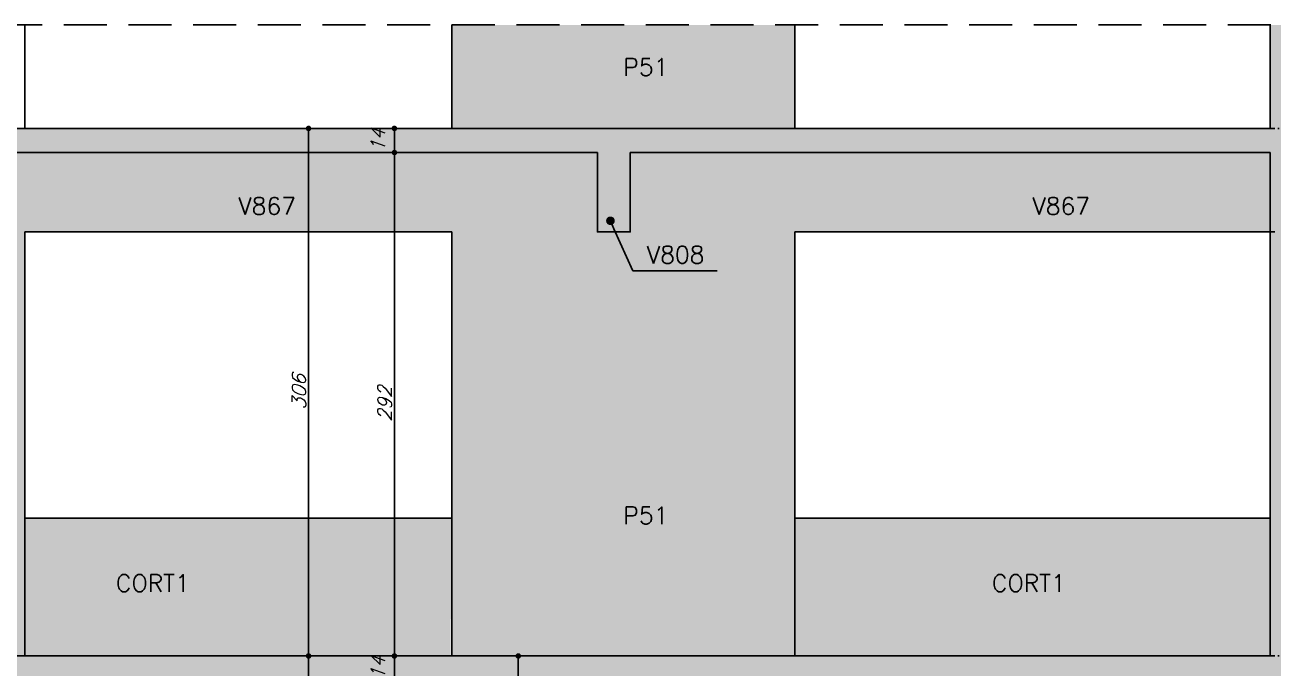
# Model space of a CAD drawing. Header units: millimetres. Extents: x 0 to 8720, y 0 to 4500.
# Drawn here: x 4696 to 5420, y 1852 to 2225 of the extents above; entities that cross this region are included whole.
import ezdxf
from ezdxf import colors
from ezdxf.entities.mleader import LeaderData, LeaderLine
from ezdxf.math import Vec2, Vec3

# ---------------------------------------------------------------- set-up
doc = ezdxf.new("R2010")
doc.units = ezdxf.units.MM
doc.header["$LTSCALE"] = 50
doc.linetypes.add('DASHED', pattern=[0.75, 0.5, -0.25])
doc.linetypes.add('DIVIDE2', pattern=[0.625, 0.25, -0.125, 0, -0.125, 0, -0.125])
for name, color, linetype in [('F-AUX', 2, 'Continuous'), ('F-AUX-RED', 1, 'Continuous'), ('F-CORTE', 4, 'Continuous'), ('F-COTAS', 106, 'Continuous'), ('F-EIXOS-DET', 1, 'Continuous'), ('F-SOLIDO-CORTE', 71, 'Continuous'), ('F-TEXTO-YELLOW', 2, 'Continuous'), ('F-VISTA', 2, 'Continuous'), ('F-VISTA SÓLIDO', 254, 'Continuous')]:
    doc.layers.add(name, color=color, linetype=linetype)
doc.styles.add('CP-TEXT-INCL', font='simplex.shx', dxfattribs={"oblique": 20})
doc.styles.add('MCP', font='simplex.shx')
doc.styles.get("Standard").update_dxf_attribs({"font": 'txt.shx'})
doc.dimstyles.new('CP-COTAS-50', dxfattribs={"dimscale": 0.64, "dimtxt": 12.5, "dimasz": 5, "dimexe": 5, "dimexo": 5, "dimgap": 2.5, "dimtad": 1, "dimdec": 1, "dimdsep": 46, "dimtxsty": 'CP-TEXT-INCL', "dimblk1": 'DOT', "dimblk2": 'DOT', "dimsah": 1, "dimcen": 9, "dimclrd": 256, "dimclre": 256, "dimclrt": 256, "dimadec": 0, "dimazin": 0, "dimtfac": 1, "dimtdec": 1, "dimtmove": 2, "dimatfit": 3, "dimldrblk": 'DOT', "dimfxl": 5, "dimtolj": 1, "dimarcsym": 0})

# ---------------------------------------------------------------- blocks, each defined once
blk = doc.blocks.new('_DOT')
at = {"color": 0, "linetype": 'ByBlock'}
blk.add_line((-0.5, 0), (-1, 0), dxfattribs=at)
at = {"color": 0, "linetype": 'ByBlock', "const_width": 0.5}
blk.add_lwpolyline([(-0.25, 0, 1), (0.25, 0, 1)], format="xyb", close=True, dxfattribs=at)
blk = doc.blocks.new('*D116')
at = {"layer": 'F-COTAS', "lineweight": -2, "transparency": 16777216}
for p, q in [((4918.77, 1858.99), (4906.83, 1858.99)), ((4910.03, 1848.19), (4910.03, 1855.79)), ((4922.74, 1844.99), (4906.83, 1844.99))]:
    blk.add_line(p, q, dxfattribs=at)
at = {"layer": 'F-COTAS', "lineweight": -2, "transparency": 16777216, "xscale": 3.2, "yscale": 3.2, "zscale": 3.2}
for p, rotation in [((4910.03, 1858.99), 90), ((4910.03, 1844.99), 270)]:
    blk.add_blockref('_DOT', p, dxfattribs=dict(at, rotation=rotation))
at = {"layer": 'F-COTAS', "transparency": 16777216, "insert": (4900.43, 1851.99), "char_height": 8, "attachment_point": 5, "rotation": 90, "style": 'CP-TEXT-INCL'}
blk.add_mtext('\\A1;14', dxfattribs=at)
blk = doc.blocks.new('*D117')
at = {"layer": 'F-COTAS', "lineweight": -2, "transparency": 16777216}
for p, q in [((4877.97, 1858.99), (4857.04, 1858.99)), ((4860.24, 1538.19), (4860.24, 1855.79)), ((4878.58, 1534.99), (4857.04, 1534.99))]:
    blk.add_line(p, q, dxfattribs=at)
at = {"layer": 'F-COTAS', "lineweight": -2, "transparency": 16777216, "xscale": 3.2, "yscale": 3.2, "zscale": 3.2}
for p, rotation in [((4860.24, 1858.99), 90), ((4860.24, 1534.99), 270)]:
    blk.add_blockref('_DOT', p, dxfattribs=dict(at, rotation=rotation))
at = {"layer": 'F-COTAS', "transparency": 16777216, "insert": (4854.64, 1696.99), "char_height": 8, "attachment_point": 5, "rotation": 90, "style": 'CP-TEXT-INCL'}
blk.add_mtext('\\A1;324', dxfattribs=at)
blk = doc.blocks.new('*D96')
at = {"layer": 'F-COTAS', "lineweight": -2, "transparency": 16777216}
for p, q in [((4923.39, 2150.99), (4906.83, 2150.99)), ((4910.03, 1862.19), (4910.03, 2147.79)), ((4923.39, 1858.99), (4906.83, 1858.99))]:
    blk.add_line(p, q, dxfattribs=at)
at = {"layer": 'F-COTAS', "lineweight": -2, "transparency": 16777216, "xscale": 3.2, "yscale": 3.2, "zscale": 3.2}
for p, rotation in [((4910.03, 2150.99), 90), ((4910.03, 1858.99), 270)]:
    blk.add_blockref('_DOT', p, dxfattribs=dict(at, rotation=rotation))
at = {"layer": 'F-COTAS', "transparency": 16777216, "insert": (4904.43, 2004.99), "char_height": 8, "attachment_point": 5, "rotation": 90, "style": 'CP-TEXT-INCL'}
blk.add_mtext('\\A1;292', dxfattribs=at)
blk = doc.blocks.new('*D102')
at = {"layer": 'F-COTAS', "lineweight": -2, "transparency": 16777216}
for p, q in [((4870.1, 2164.99), (4857.04, 2164.99)), ((4860.24, 1862.19), (4860.24, 2161.79)), ((4870.1, 1858.99), (4857.04, 1858.99))]:
    blk.add_line(p, q, dxfattribs=at)
at = {"layer": 'F-COTAS', "lineweight": -2, "transparency": 16777216, "xscale": 3.2, "yscale": 3.2, "zscale": 3.2}
for p, rotation in [((4860.24, 2164.99), 90), ((4860.24, 1858.99), 270)]:
    blk.add_blockref('_DOT', p, dxfattribs=dict(at, rotation=rotation))
at = {"layer": 'F-COTAS', "transparency": 16777216, "insert": (4854.64, 2011.99), "char_height": 8, "attachment_point": 5, "rotation": 90, "style": 'CP-TEXT-INCL'}
blk.add_mtext('\\A1;306', dxfattribs=at)
blk = doc.blocks.new('*D103')
at = {"layer": 'F-COTAS', "lineweight": -2, "transparency": 16777216}
for p, q in [((4920.77, 2164.99), (4906.83, 2164.99)), ((4910.03, 2154.19), (4910.03, 2161.79)), ((4920.77, 2150.99), (4906.83, 2150.99))]:
    blk.add_line(p, q, dxfattribs=at)
at = {"layer": 'F-COTAS', "lineweight": -2, "transparency": 16777216, "xscale": 3.2, "yscale": 3.2, "zscale": 3.2}
for p, rotation in [((4910.03, 2164.99), 90), ((4910.03, 2150.99), 270)]:
    blk.add_blockref('_DOT', p, dxfattribs=dict(at, rotation=rotation))
at = {"layer": 'F-COTAS', "transparency": 16777216, "insert": (4900.43, 2157.99), "char_height": 8, "attachment_point": 5, "rotation": 90, "style": 'CP-TEXT-INCL'}
blk.add_mtext('\\A1;14', dxfattribs=at)
blk = doc.blocks.new('*D143')
at = {"layer": 'F-COTAS', "lineweight": -2, "transparency": 16777216}
blk.add_line((4981.87, 1707.19), (4981.87, 1855.79), dxfattribs=at)
at = {"layer": 'F-COTAS', "lineweight": -2, "transparency": 16777216, "xscale": 3.2, "yscale": 3.2, "zscale": 3.2}
for p, rotation in [((4981.87, 1858.99), 90), ((4981.87, 1703.99), 270)]:
    blk.add_blockref('_DOT', p, dxfattribs=dict(at, rotation=rotation))
at = {"layer": 'F-COTAS', "transparency": 16777216, "insert": (4976.27, 1781.49), "char_height": 8, "attachment_point": 5, "rotation": 90, "style": 'CP-TEXT-INCL'}
blk.add_mtext('\\A1;155', dxfattribs=at)

msp = doc.modelspace()

# ---------------------------------------------------------------- hatches: boundary and pattern name
at = {"layer": 'F-SOLIDO-CORTE'}
h = msp.add_hatch(color=256, dxfattribs=at)
h.dxf.hatch_style = 1
h.paths.add_polyline_path([(4211.78, 2142.99), (4261.78, 2142.99), (4261.78, 2142.99), (4509.52, 2142.99), (4552.78, 2142.99), (4552.78, 2104.99), (4555.56, 2104.99), (4571.78, 2104.99), (4571.78, 2113.77), (4571.78, 2150.99), (4638.51, 2150.99), (4744.37, 2150.99), (5027.78, 2150.99), (5027.78, 2104.99), (5030.56, 2104.99), (5046.78, 2104.99), (5046.78, 2113.77), (5046.78, 2150.99), (5363.5, 2150.99), (5417.78, 2150.99), (5417.78, 2104.99), (5420.56, 2104.99), (5436.78, 2104.99), (5436.78, 2113.77), (5436.78, 2150.99), (5487.05, 2150.99), (5640.71, 2150.99), (5895.3, 2150.99), (5907.64, 2150.99), (5916.28, 2150.99), (5916.28, 2094.99), (5935.28, 2094.99), (5935.28, 2105.8), (5935.28, 2140.99), (6000.18, 2140.99), (6041.63, 2140.99), (6211.51, 2140.99), (6355.78, 2140.99), (6355.78, 2094.99), (6368.13, 2094.99), (6435.78, 2094.99), (6435.78, 2104.25), (6435.78, 2140.99), (6818.03, 2140.99), (6854.99, 2140.99), (6867.34, 2140.99), (6887.78, 2140.99), (6887.78, 2094.99), (6906.78, 2094.99), (6906.78, 2104.25), (6906.78, 2154.99), (6903.85, 2154.99), (6887.78, 2154.99), (6867.34, 2154.99), (6854.99, 2154.99), (6826.78, 2154.99), (6807.78, 2154.99), (6435.78, 2154.99), (6368.13, 2154.99), (6355.78, 2154.99), (6211.51, 2154.99), (6186.78, 2154.99), (6167.78, 2154.99), (6041.63, 2154.99), (6000.18, 2154.99), (5935.28, 2154.99), (5935.28, 2164.99), (5932.35, 2164.99), (5916.28, 2164.99), (5907.64, 2164.99), (5895.3, 2164.99), (5640.71, 2164.99), (5487.05, 2164.99), (5436.78, 2164.99), (5420.56, 2164.99), (5417.78, 2164.99), (5363.5, 2164.99), (5046.78, 2164.99), (5030.56, 2164.99), (5027.78, 2164.99), (4744.37, 2164.99), (4638.51, 2164.99), (4571.78, 2164.99), (4552.78, 2164.99), (4552.78, 2154.99), (4510.2, 2154.99), (4261.78, 2154.99), (4261.78, 2164.99), (4211.78, 2164.99)])
h.paths.add_polyline_path([(4261.78, 2082.99), (4211.78, 2082.99), (4211.78, 1817.61), (4211.78, 1534.99), (4211.78, 1496.54), (4211.78, 1228.99), (4211.78, 920.54), (4211.78, 652.99), (4211.78, 444.68), (4211.78, 179.99), (4261.78, 179.99), (4261.78, 555.3), (4261.78, 617.99), (4282.21, 617.99), (4291.78, 617.99), (4291.78, 643.11), (4291.78, 652.99), (4282.21, 652.99), (4261.78, 652.99), (4261.78, 691.44), (4261.78, 1228.99), (4261.78, 1267.44), (4261.78, 1318.99), (4261.78, 1499.99), (4266.48, 1499.99), (4269.9, 1499.99), (4272.5, 1499.99), (4276.14, 1499.99), (4286.38, 1499.99), (4286.38, 1515.23), (4286.38, 1524.99), (4286.38, 1534.99), (4276.14, 1534.99), (4261.78, 1534.99), (4261.78, 1576.37), (4261.78, 1844.99), (4461.85, 1844.99), (4505.86, 1844.99), (4515.22, 1844.99), (4622.78, 1844.99), (4622.78, 1818.99), (4627.03, 1818.99), (4651.78, 1818.99), (4651.78, 1824.84), (4651.78, 1844.99), (4701.9, 1844.99), (4739.46, 1844.99), (5022.88, 1844.99), (5027.78, 1844.99), (5027.78, 1798.99), (5030.56, 1798.99), (5046.78, 1798.99), (5046.78, 1807.77), (5046.78, 1844.99), (5101.07, 1844.99), (5417.78, 1844.99), (5417.78, 1798.99), (5420.56, 1798.99), (5436.78, 1798.99), (5436.78, 1807.77), (5436.78, 1844.99), (5590.44, 1844.99), (5778.86, 1844.99), (5831.87, 1844.99), (5841.28, 1844.99), (5841.28, 1798.99), (5844.22, 1798.99), (5860.28, 1798.99), (5860.28, 1808.25), (5860.28, 1846.99), (5969.13, 1846.99), (6139.01, 1846.99), (6305.11, 1846.99), (6381.58, 1846.99), (6386.28, 1846.99), (6386.28, 1798.99), (6389.22, 1798.99), (6405.28, 1798.99), (6405.28, 1808.25), (6405.28, 1846.99), (6576.96, 1846.99), (6581.66, 1846.99), (6608.28, 1846.99), (6608.28, 1798.99), (6627.28, 1798.99), (6627.28, 1808.25), (6627.28, 1831.99), (6727.83, 1831.99), (6735.24, 1831.99), (6747.59, 1831.99), (6752.37, 1831.99), (6786.28, 1831.99), (6789.22, 1831.99), (6805.28, 1831.99), (6805.28, 1841.25), (6805.28, 1891.99), (6786.28, 1891.99), (6786.28, 1882.73), (6786.28, 1843.99), (6752.37, 1843.99), (6747.59, 1843.99), (6735.24, 1843.99), (6727.83, 1843.99), (6627.28, 1843.99), (6627.28, 1858.99), (6624.35, 1858.99), (6608.28, 1858.99), (6581.66, 1858.99), (6576.96, 1858.99), (6405.28, 1858.99), (6389.22, 1858.99), (6386.28, 1858.99), (6381.58, 1858.99), (6305.11, 1858.99), (6139.01, 1858.99), (5969.13, 1858.99), (5860.28, 1858.99), (5844.22, 1858.99), (5841.28, 1858.99), (5831.87, 1858.99), (5778.86, 1858.99), (5590.44, 1858.99), (5436.78, 1858.99), (5420.56, 1858.99), (5417.78, 1858.99), (5101.07, 1858.99), (5046.78, 1858.99), (5030.56, 1858.99), (5027.78, 1858.99), (5022.88, 1858.99), (4739.46, 1858.99), (4701.9, 1858.99), (4651.78, 1858.99), (4627.03, 1858.99), (4622.78, 1858.99), (4515.22, 1858.99), (4505.86, 1858.99), (4462.4, 1858.99), (4261.78, 1858.99)])
at = {"layer": 'F-VISTA SÓLIDO'}
h = msp.add_hatch(color=256, dxfattribs=at)
h.dxf.hatch_style = 1
h.paths.add_polyline_path([(5142.28, 2224.99), (4943.28, 2224.99), (4943.28, 2164.99), (5027.78, 2164.99), (5030.56, 2164.99), (5046.78, 2164.99), (5142.28, 2164.99)])
h = msp.add_hatch(color=256, dxfattribs=at)
h.dxf.hatch_style = 1
h.paths.add_polyline_path([(5616.78, 2224.99), (5417.78, 2224.99), (5417.78, 2164.99), (5417.78, 2164.99), (5420.56, 2164.99), (5436.78, 2164.99), (5487.05, 2164.99), (5616.78, 2164.99)])
h = msp.add_hatch(color=256, dxfattribs=at)
h.dxf.hatch_style = 1
h.paths.add_polyline_path([(5142.28, 2104.99), (5417.78, 2104.99), (5417.78, 2150.99), (5363.5, 2150.99), (5046.78, 2150.99), (5046.78, 2113.77), (5046.78, 2104.99), (5030.56, 2104.99), (5027.78, 2104.99), (5027.78, 2150.99), (4744.37, 2150.99), (4638.51, 2150.99), (4571.78, 2150.99), (4571.78, 2113.77), (4571.78, 2104.99), (4555.56, 2104.99), (4552.78, 2104.99), (4552.78, 2142.99), (4510.2, 2142.99), (4509.52, 2142.99), (4261.78, 2142.99), (4261.78, 2104.99), (4496.78, 2104.99), (4496.78, 1858.99), (4505.86, 1858.99), (4515.22, 1858.99), (4622.78, 1858.99), (4627.03, 1858.99), (4651.78, 1858.99), (4695.78, 1858.99), (4695.78, 2104.99), (4943.28, 2104.99), (4943.28, 1858.99), (5022.88, 1858.99), (5027.78, 1858.99), (5030.56, 1858.99), (5046.78, 1858.99), (5101.07, 1858.99), (5142.28, 1858.99)])
h = msp.add_hatch(color=256, dxfattribs=at)
h.dxf.hatch_style = 1
h.paths.add_polyline_path([(5616.78, 2104.99), (5916.28, 2104.99), (5916.28, 2150.99), (5907.64, 2150.99), (5895.3, 2150.99), (5640.71, 2150.99), (5487.05, 2150.99), (5436.78, 2150.99), (5436.78, 2113.77), (5436.78, 2104.99), (5420.56, 2104.99), (5417.78, 2104.99), (5417.78, 1858.99), (5417.78, 1858.99), (5420.56, 1858.99), (5436.78, 1858.99), (5590.44, 1858.99), (5616.78, 1858.99)])
h = msp.add_hatch(color=256, dxfattribs=at)
h.dxf.hatch_style = 1
h.paths.add_polyline_path([(4942.66, 1858.99), (4942.97, 1938.99), (4696.09, 1938.99), (4695.78, 1858.99)])
h = msp.add_hatch(color=256, dxfattribs=at)
h.dxf.hatch_style = 1
h.paths.add_polyline_path([(5417.78, 1858.99), (5417.78, 1938.99), (5142.28, 1938.99), (5142.28, 1858.99)])

# ---------------------------------------------------------------- linework, layer by layer
at = {"layer": 'F-AUX', "color": 1, "linetype": 'DASHED'}
msp.add_lwpolyline([(6955.78, 179.99), (6955.78, 2224.99), (4186.78, 2224.99), (4186.78, 179.99)], dxfattribs=at)
at = {"layer": 'F-CORTE'}
for points in [[(4211.78, 2142.99), (4211.78, 2125.91), (4211.78, 2164.99), (4213.7, 2164.99), (4261.78, 2164.99), (4261.78, 2154.99), (4509.52, 2154.99), (4510.2, 2154.99), (4552.78, 2154.99), (4552.78, 2164.99), (4555.56, 2164.99), (4571.78, 2164.99), (4638.51, 2164.99), (4744.37, 2164.99), (5027.78, 2164.99), (5030.56, 2164.99), (5046.78, 2164.99), (5363.5, 2164.99), (5417.78, 2164.99), (5420.56, 2164.99)], [(5420.56, 2104.99), (5417.78, 2104.99), (5417.78, 2150.99), (5363.5, 2150.99), (5046.78, 2150.99), (5046.78, 2113.77), (5046.78, 2104.99), (5030.56, 2104.99), (5027.78, 2104.99), (5027.78, 2150.99), (4744.37, 2150.99), (4638.51, 2150.99), (4571.78, 2150.99), (4571.78, 2113.77), (4571.78, 2104.99), (4555.56, 2104.99), (4552.78, 2104.99), (4552.78, 2142.99), (4510.2, 2142.99), (4509.52, 2142.99), (4261.78, 2142.99), (4261.78, 2142.99)], [(4261.78, 2082.99), (4261.78, 1898.08), (4261.78, 1858.99), (4461.85, 1858.99), (4462.4, 1858.99), (4505.86, 1858.99), (4515.22, 1858.99), (4622.78, 1858.99), (4627.03, 1858.99), (4651.78, 1858.99), (4701.9, 1858.99), (4739.46, 1858.99), (5022.88, 1858.99), (5027.78, 1858.99), (5030.56, 1858.99), (5046.78, 1858.99), (5101.07, 1858.99), (5417.78, 1858.99), (5420.56, 1858.99)]]:
    msp.add_lwpolyline(points, dxfattribs=at)
at = {"layer": 'F-EIXOS-DET', "color": 1, "linetype": 'DIVIDE2', "ltscale": 5}
for p, q in [((6955.78, 2164.99), (4186.78, 2164.99)), ((6955.78, 1858.99), (4186.78, 1858.99))]:
    msp.add_line(p, q, dxfattribs=at)
at = {"layer": 'F-VISTA', "linetype": 'Continuous'}
for p, q in [((4695.78, 2164.99), (4695.78, 2224.99)), ((4943.28, 2224.99), (4943.28, 2164.99)), ((5142.28, 2164.99), (5142.28, 2224.99)), ((5417.78, 2224.99), (5417.78, 2164.99)), ((4695.78, 1858.99), (4695.78, 2104.99)), ((4695.78, 2104.99), (4943.28, 2104.99)), ((4943.28, 2104.99), (4943.28, 1858.99)), ((5142.28, 1858.99), (5142.28, 2104.99)), ((5142.28, 2104.99), (5417.78, 2104.99)), ((5417.78, 2104.99), (5417.78, 1858.99))]:
    msp.add_line(p, q, dxfattribs=at)
at = {"layer": 'F-VISTA'}
for p, q in [((4695.78, 1938.99), (4943.28, 1938.99)), ((5142.28, 1938.99), (5417.78, 1938.99))]:
    msp.add_line(p, q, dxfattribs=at)

# ---------------------------------------------------------------- texts
at = {"layer": 'F-TEXTO-YELLOW', "style": 'MCP'}
for s, p in [('P51', (5042.78, 2195.55)), ('V867', (4819.53, 2114.99)), ('V867', (5280.03, 2114.99)), ('V808', (5056.4, 2086.72)), ('P51', (5042.78, 1935.49)), ('CORT1', (4748.54, 1896.22)), ('CORT1', (5256.53, 1896.22))]:
    msp.add_text(s, height=10, dxfattribs=at).set_placement(p)

# ---------------------------------------------------------------- dimensions: what is measured, and where the dimension line sits
at = {"layer": 'F-COTAS'}
for base, p1, p2, picture, middle in [((4860.24, 2164.99), (4873.3, 1858.99), (4873.3, 2164.99), '*D102', (4854.64, 2011.99)), ((4910.03, 2164.99), (4923.97, 2150.99), (4923.97, 2164.99), '*D103', (4900.43, 2157.99)), ((4910.03, 2150.99), (4926.59, 1858.99), (4926.59, 2150.99), '*D96', (4904.43, 2004.99)), ((4860.24, 1858.99), (4881.78, 1534.99), (4881.17, 1858.99), '*D117', (4854.64, 1696.99)), ((4910.03, 1858.99), (4925.94, 1844.99), (4921.97, 1858.99), '*D116', (4900.43, 1851.99)), ((4981.87, 1858.99), (4981.87, 1703.99), (4981.87, 1858.99), '*D143', (4976.27, 1781.49))]:
    dim = msp.add_linear_dim(base=base, p1=p1, p2=p2, angle=90, dimstyle='CP-COTAS-50', dxfattribs=at)
    dim.commit()
    dim.dimension.update_dxf_attribs({"geometry": picture, "text_midpoint": middle})

# ---------------------------------------------------------------- leaders
at = {"layer": 'F-AUX-RED'}
ml = msp.add_multileader_mtext('Standard', dxfattribs=at)
ml.set_content('', color=256)
ml.set_leader_properties()
ml.set_arrow_properties(name='DOT')
ml.build(insert=Vec2(0, 0))
ml.multileader.update_dxf_attribs({"text_right_attachment_type": 6, "text_top_attachment_type": 0, "text_bottom_attachment_type": 0, "dogleg_length": 0.36, "arrow_head_size": 5})
ctx = ml.context
ctx.base_point, ctx.char_height, ctx.arrow_head_size, ctx.landing_gap_size, ctx.plane_origin = Vec3(5097.21, 2082.46), 0.18, 5, 0.09, Vec3(5035.3, 2111.39)
ctx.right_attachment = 6
notes = []
notes.append((ctx, [(0, (1, 1, 0), (5048.34, 2082.46), (1, 0), 48.87, [(0, [(5035.3, 2111.39)], 256, [])])]))
ctx.mtext.insert, ctx.mtext.flow_direction = Vec3(5097.3, 2082.55), 5
for ctx, leaders in notes:
    for number, flags, end, landing, length, lines in leaders:
        leader = LeaderData()
        leader.index, (leader.has_last_leader_line, leader.has_dogleg_vector, leader.attachment_direction) = number, flags
        leader.last_leader_point, leader.dogleg_vector, leader.dogleg_length = Vec3(end), Vec3(landing), length
        for number, points, colour, breaks in lines:
            line = LeaderLine()
            line.index, line.vertices, line.color, line.breaks = number, Vec3.list(points), colors.encode_raw_color(colour), breaks
            leader.lines.append(line)
        ctx.leaders.append(leader)

doc.saveas('drawing.dxf')
